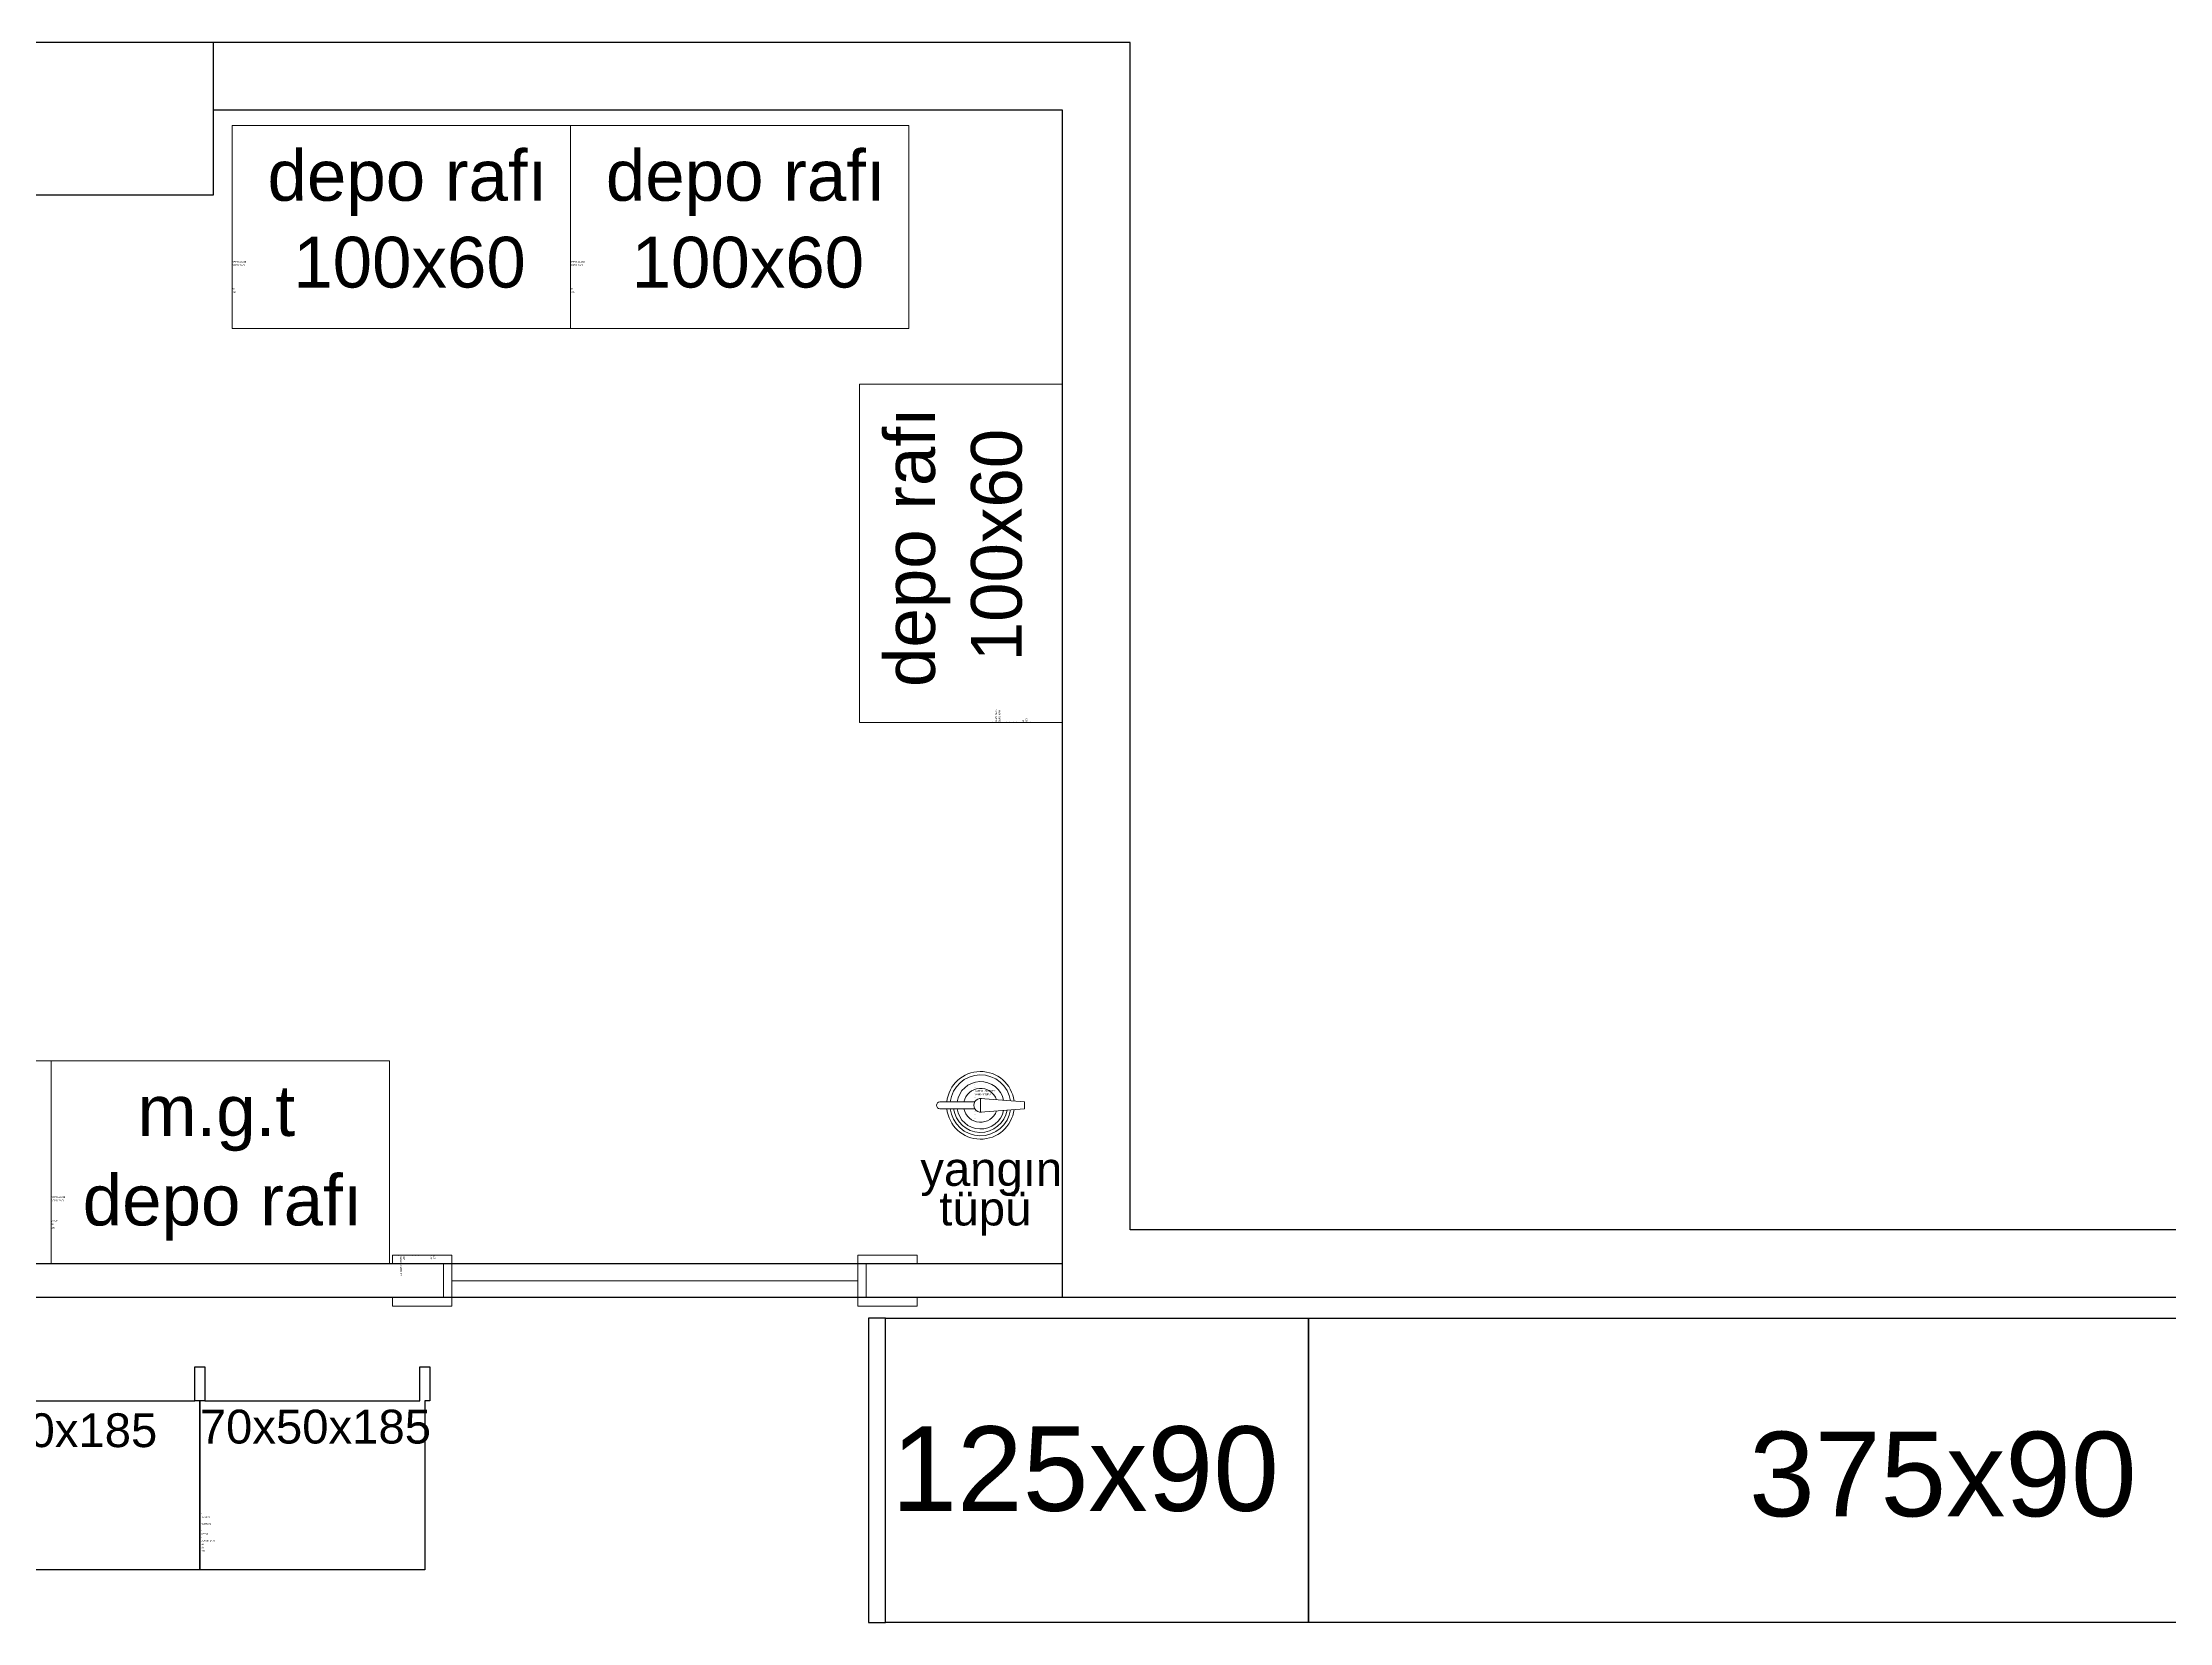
# Model space of a CAD drawing. Extents: x 2698 to 184165, y 3805 to 33846.
# Drawn here: x 165229 to 165858, y 31611 to 32078 of the extents above; entities that cross this region are included whole.
import ezdxf
from ezdxf.enums import TextEntityAlignment as Align

# ---------------------------------------------------------------- set-up
doc = ezdxf.new("R2010")
doc.units = 0
doc.header["$LTSCALE"] = 2
doc.layers.get('0').update_dxf_attribs({"color": 252, "linetype": 'CONTINUOUS'})
doc.layers.add('_MCA-0-MIM', color=252, linetype='CONTINUOUS', lineweight=18)
doc.layers.add('text', color=252, linetype='CONTINUOUS', lineweight=13)
for name, color, linetype in [('Alçıpan', 252, 'CONTINUOUS'), ('Duvar', 25, 'CONTINUOUS'), ('Kolon', 52, 'CONTINUOUS'), ('Planogram', 252, 'CONTINUOUS'), ('reyon100', 252, 'CONTINUOUS'), ('reyon70', 252, 'CONTINUOUS'), ('soğuk dolap', 252, 'CONTINUOUS')]:
    doc.layers.add(name, color=color, linetype=linetype)
doc.styles.get("Standard").update_dxf_attribs({"font": 'arial.ttf'})
doc.styles.add('Text Of Place', font='swissl.ttf', dxfattribs={"height": 50})

# ---------------------------------------------------------------- blocks, each defined once
blk = doc.blocks.new('*U137')
at = {"layer": 'reyon100'}
blk.add_lwpolyline([(1.5, 50), (98.5, 50), (98.5, 60), (101.5, 60), (101.5, 50), (100, 50), (100, 0), (0, 0), (0, 50), (-1.5, 50), (-1.5, 60), (1.5, 60)], close=True, dxfattribs=at)
at = {"layer": 'Planogram'}
for tag, p, height in [('ALAN', (0.44, 16.39), 0.5), ('ALT_TIP', (0.44, 14.39), 0.5), ('ALT_TANIM', (0.44, 12.39), 0.5), ('KILITLI', (0.44, 17.39), 0.1), ('TIP', (0.44, 15.39), 0.5), ('TANIM', (0.44, 13.39), 0.5), ('YAPI', (0.44, 10.39), 0.5), ('UZUNLUK', (0.44, 6.39), 0.5), ('KAPAK', (0.44, 11.39), 0.5), ('KULLANIM_SEKLI', (0.44, 9.39), 0.5), ('KULLANIM', (0.44, 8.39), 0.5), ('DERINLIK', (0.44, 7.39), 0.5), ('YUKSEKLIK', (0.44, 5.39), 0.5)]:
    blk.add_attdef(tag, p, '', height=height, dxfattribs=at)
at = {"layer": 'reyon100', "style": 'Text Of Place'}
blk.add_text('100x50x185', height=10, dxfattribs=at).set_placement((49.35, 36.3), align=Align.CENTER)
blk = doc.blocks.new('Pvc Sabit Perde')
at = {"elevation": 0}
for points in [[(20379.82, -1049.02), (20364.82, -1049.02), (20364.82, -1051.52), (20382.32, -1051.52), (20382.32, -1036.52), (20364.82, -1036.52), (20364.82, -1039.02), (20379.82, -1039.02)], [(20504.82, -1039.02), (20519.82, -1039.02), (20519.82, -1036.52), (20502.32, -1036.52), (20502.32, -1051.52), (20519.82, -1051.52), (20519.82, -1049.02), (20504.82, -1049.02)]]:
    blk.add_lwpolyline(points, close=True, dxfattribs=at)
blk.add_lwpolyline([(20382.32, -1044.02), (20502.32, -1044.02)], dxfattribs=at)
at = {"layer": 'Planogram'}
for tag, p, height in [('YUKSEKLIK', (20507.19, -1036.52, 0), 0.5), ('UZUNLUK', (20508.19, -1036.52, 0), 0.5), ('DERINLIK', (20509.19, -1036.52, 0), 0.5), ('KULLANIM', (20510.19, -1036.52, 0), 0.5), ('KULLANIM_SEKLI', (20511.19, -1036.52, 0), 0.5), ('YAPI', (20512.19, -1036.52, 0), 0.5), ('KAPAK', (20513.19, -1036.52, 0), 0.5), ('ALT_TANIM', (20514.19, -1036.52, 0), 0.5), ('TANIM', (20515.19, -1036.52, 0), 0.5), ('ALT_TIP', (20516.19, -1036.52, 0), 0.5), ('TIP', (20517.19, -1036.52, 0), 0.5), ('ALAN', (20518.19, -1036.52, 0), 0.5), ('KILITLI', (20519.19, -1036.52, 0), 0.1)]:
    blk.add_attdef(tag, p, '', height=height, rotation=270, dxfattribs=at)
blk = doc.blocks.new('*U126')
at = {"layer": 'reyon70'}
blk.add_lwpolyline([(1.5, 50), (65, 50), (65, 60), (68, 60), (68, 50), (66.5, 50), (66.5, 0), (0, 0), (0, 50), (-1.5, 50), (-1.5, 60), (1.5, 60)], close=True, dxfattribs=at)
at = {"layer": 'Planogram'}
for tag, p, height in [('ALAN', (0.34, 16.39), 0.5), ('ALT_TIP', (0.34, 14.39), 0.5), ('ALT_TANIM', (0.34, 12.39), 0.5), ('KILITLI', (0.34, 17.39), 0.1), ('TIP', (0.34, 15.39), 0.5), ('TANIM', (0.34, 13.39), 0.5), ('YAPI', (0.34, 10.39), 0.5), ('KAPAK', (0.34, 11.39), 0.5), ('KULLANIM_SEKLI', (0.34, 9.39), 0.5), ('KULLANIM', (0.34, 8.39), 0.5), ('DERINLIK', (0.34, 7.39), 0.5), ('UZUNLUK', (0.34, 6.39), 0.5), ('YUKSEKLIK', (0.34, 5.39), 0.5)]:
    blk.add_attdef(tag, p, '', height=height, dxfattribs=at)
at = {"layer": 'reyon70', "style": 'Text Of Place'}
blk.add_text('70x50x185', height=10, dxfattribs=at).set_placement((34.14, 37.36), align=Align.CENTER)
blk = doc.blocks.new('depo rafı 100x60')
blk.add_lwpolyline([(0, 60), (100, 60), (100, 0), (0, 0), (0, 60)])
at = {"layer": 'Planogram'}
for tag, p, height in [('ALAN', (0, 20.42), 0.5), ('ALT_TIP', (0, 18.42), 0.5), ('KILITLI', (0, 21.42), 0.1), ('TIP', (0, 19.42), 0.5), ('ALT_TANIM', (0, 16.42), 0.5), ('TANIM', (0, 17.42), 0.5), ('YAPI', (0, 14.42), 0.5), ('KAPAK', (0, 15.42), 0.5), ('KULLANIM_SEKLI', (0, 13.42), 0.5), ('KULLANIM', (0, 12.42), 0.5), ('YUKSEKLIK', (0, 9.42), 0.5), ('UZUNLUK', (0, 10.42), 0.5), ('DERINLIK', (0, 11.42), 0.5)]:
    blk.add_attdef(tag, p, '', height=height, dxfattribs=at)
at = {"layer": 'text', "style": 'Text Of Place'}
blk.add_text('depo rafı ', height=15, dxfattribs=at).set_placement((10.49, 37.73))
blk.add_text('100x60', height=15, dxfattribs=at).set_placement((52.46, 12.08), align=Align.CENTER)
blk = doc.blocks.new('yangın tüpü')
blk.add_lwpolyline([(-1.73, 11), (-12, 11, 0.414214), (-13, 10), (-13, 10, 0.414214), (-12, 9), (-1.73, 9)], format="xyb")
for points in [[(0, 12), (0, 8), (13, 9), (13, 11), (0, 12)], [(0, 9), (0, 11)]]:
    blk.add_lwpolyline(points)
for radius, start, end in [(10, 7.10381, 174.26083), (9, 8.40242, 173.62063), (7, 12.15253, 171.78679), (5, 19.10584, 168.46304), (10, 185.73917, 352.89619), (9, 186.37937, 351.59758), (8, 187.18076, 349.96476), (7, 188.21321, 347.84747), (5, 191.53696, 340.89416), (2, 81.20259, 278.79741)]:
    blk.add_arc((0, 10), radius, start, end)
at = {"layer": 'Planogram'}
for tag, p, height in [('ALAN', (-1.73, 15), 0.5), ('ALT_TIP', (-1.73, 13), 0.5), ('KILITLI', (-1.73, 16), 0.1), ('TIP', (-1.73, 14), 0.5), ('ALT_TANIM', (-1.73, 11), 0.5), ('TANIM', (-1.73, 12), 0.5), ('YAPI', (-1.73, 9), 0.5), ('KAPAK', (-1.73, 10), 0.5), ('KULLANIM_SEKLI', (-1.73, 8), 0.5), ('KULLANIM', (-1.73, 7), 0.5), ('DERINLIK', (-1.73, 6), 0.5), ('YUKSEKLIK', (-1.73, 4), 0.5), ('UZUNLUK', (-1.73, 5), 0.5)]:
    blk.add_attdef(tag, p, '', height=height, dxfattribs=at)
blk = doc.blocks.new('mgt depo rafı')
blk.add_lwpolyline([(0, 0), (100, 0), (100, 60), (0, 60)], close=True)
at = {"layer": 'Planogram'}
for tag, p, height in [('ALAN', (0, 20.42), 0.5), ('ALT_TIP', (0, 18.42), 0.5), ('KILITLI', (0, 21.42), 0.1), ('TIP', (0, 19.42), 0.5), ('ALT_TANIM', (0, 16.42), 0.5), ('TANIM', (0, 17.42), 0.5), ('YAPI', (0, 14.42), 0.5), ('KAPAK', (0, 15.42), 0.5), ('KULLANIM_SEKLI', (0, 13.42), 0.5), ('KULLANIM', (0, 12.42), 0.5), ('YUKSEKLIK', (0, 9.42), 0.5), ('UZUNLUK', (0, 10.42), 0.5), ('DERINLIK', (0, 11.42), 0.5)]:
    blk.add_attdef(tag, p, '', height=height, dxfattribs=at)
at = {"layer": 'text', "style": 'Text Of Place'}
for s, p in [('m.g.t', (25.56, 37.77)), ('depo rafı', (9.37, 11.33))]:
    blk.add_text(s, height=15, dxfattribs=at).set_placement(p)
blk = doc.blocks.new('ZEMİN KAT')
at = {"layer": 'Alçıpan'}
for points in [[(172957.38, 31717.03), (171698.38, 31717.03)], [(172957.38, 31707.03), (171698.38, 31707.03)]]:
    blk.add_lwpolyline(points, dxfattribs=at)
at = {"layer": 'Duvar'}
for p, q in [((172977.38, 32078.03), (172706.38, 32078.03)), ((172977.38, 31727.03), (172977.38, 32078.03)), ((172957.38, 32058.03), (172706.38, 32058.03)), ((172957.38, 31707.03), (172957.38, 32058.03)), ((173520.38, 31727.03), (172977.38, 31727.03)), ((173520.38, 31707.03), (172957.38, 31707.03))]:
    blk.add_line(p, q, dxfattribs=at)
at = {"layer": 'Kolon'}
blk.add_lwpolyline([(172653.38, 32033.03), (172706.38, 32033.03), (172706.38, 32078.03), (172653.38, 32078.03)], close=True, dxfattribs=at)
at = {"layer": 'soğuk dolap', "color": 7}
blk.add_lwpolyline([(172900.05, 31701), (172900.05, 31611), (172905.05, 31611), (172905.05, 31701)], close=True, dxfattribs=at)
at = {"layer": 'soğuk dolap'}
for points in [[(173030.05, 31701), (173030.05, 31611), (172905.05, 31611), (172905.05, 31701)], [(173405.05, 31701), (173405.05, 31611), (173030.05, 31611), (173030.05, 31701)]]:
    blk.add_lwpolyline(points, close=True, dxfattribs=at)
for name, p, values in [('depo rafı 100x60', (172711.88, 31993.53), {'ALAN': '-', 'KILITLI': 'H', 'YUKSEKLIK': '-', 'UZUNLUK': '100', 'DERINLIK': '60', 'KULLANIM': '-', 'KULLANIM_SEKLI': '-', 'YAPI': '-', 'KAPAK': '-', 'ALT_TANIM': '-', 'TANIM': '-', 'ALT_TIP': 'DEPO RAFI', 'TIP': 'DEPO ALANI'}), ('depo rafı 100x60', (172811.88, 31993.53), {'ALAN': '-', 'KILITLI': 'H', 'YUKSEKLIK': '-', 'UZUNLUK': '100', 'DERINLIK': '60', 'KULLANIM': '-', 'KULLANIM_SEKLI': '-', 'YAPI': '-', 'KAPAK': '-', 'ALT_TANIM': '-', 'TANIM': '-', 'ALT_TIP': 'DEPO RAFI', 'TIP': 'DEPO ALANI'}), ('depo rafı 100x60', (172558.38, 31717.03), {'ALAN': '-', 'KILITLI': 'H', 'YUKSEKLIK': '-', 'UZUNLUK': '100', 'DERINLIK': '60', 'KULLANIM': '-', 'KULLANIM_SEKLI': '-', 'YAPI': '-', 'KAPAK': '-', 'ALT_TANIM': '-', 'TANIM': '-', 'ALT_TIP': 'DEPO RAFI', 'TIP': 'DEPO ALANI'}), ('mgt depo rafı', (172658.38, 31717.03), {'ALAN': '-', 'KILITLI': 'H', 'YUKSEKLIK': '-', 'UZUNLUK': '100', 'DERINLIK': '60', 'KULLANIM': 'M.G.T', 'KULLANIM_SEKLI': '-', 'YAPI': '-', 'KAPAK': '-', 'ALT_TANIM': '-', 'TANIM': '-', 'ALT_TIP': 'DEPO RAFI', 'TIP': 'DEPO ALANI'}), ('yangın tüpü', (172933.11, 31753.87), {'ALAN': '-', 'KILITLI': 'H', 'YUKSEKLIK': '-', 'UZUNLUK': '-', 'DERINLIK': '-', 'KULLANIM': '-', 'KULLANIM_SEKLI': '-', 'YAPI': '-', 'KAPAK': '-', 'ALT_TANIM': '-', 'TANIM': '-', 'ALT_TIP': 'YANGIN TUPU', 'TIP': 'KARMA UNITELER'})]:
    blk.add_blockref(name, p).add_auto_attribs(values)
at = {"rotation": 90}
blk.add_blockref('depo rafı 100x60', (172957.38, 31877.03), dxfattribs=at).add_auto_attribs({'ALAN': '-', 'KILITLI': 'H', 'YUKSEKLIK': '-', 'UZUNLUK': '100', 'DERINLIK': '60', 'KULLANIM': '-', 'KULLANIM_SEKLI': '-', 'YAPI': '-', 'KAPAK': '-', 'ALT_TANIM': '-', 'TANIM': '-', 'ALT_TIP': 'DEPO RAFI', 'TIP': 'DEPO ALANI'})
ref = blk.add_blockref('Pvc Sabit Perde', (193279.18, 32756.05, 0), dxfattribs=dict(xscale=-1))
ref.add_attrib('ALAN', '-', (172760.92, 31719.53), dxfattribs={"layer": 'Planogram', "height": 0.5, "rotation": 270})
ref.add_attrib('KILITLI', 'H', (172759.88, 31719.53), dxfattribs={"layer": 'Planogram', "height": 0.1, "rotation": 270})
ref.add_attrib('YUKSEKLIK', '210', (172771.49, 31719.53), dxfattribs={"layer": 'Planogram', "height": 0.5, "rotation": 270})
ref.add_attrib('UZUNLUK', '120', (172770.49, 31719.53), dxfattribs={"layer": 'Planogram', "height": 0.5, "rotation": 270})
ref.add_attrib('DERINLIK', '-', (172769.92, 31719.53), dxfattribs={"layer": 'Planogram', "height": 0.5, "rotation": 270})
ref.add_attrib('KULLANIM', '-', (172768.92, 31719.53), dxfattribs={"layer": 'Planogram', "height": 0.5, "rotation": 270})
ref.add_attrib('KULLANIM_SEKLI', '-', (172767.92, 31719.53), dxfattribs={"layer": 'Planogram', "height": 0.5, "rotation": 270})
ref.add_attrib('YAPI', '-', (172766.92, 31719.53), dxfattribs={"layer": 'Planogram', "height": 0.5, "rotation": 270})
ref.add_attrib('KAPAK', '-', (172765.92, 31719.53), dxfattribs={"layer": 'Planogram', "height": 0.5, "rotation": 270})
ref.add_attrib('ALT_TANIM', '-', (172764.92, 31719.53), dxfattribs={"layer": 'Planogram', "height": 0.5, "rotation": 270})
ref.add_attrib('TANIM', '-', (172763.92, 31719.53), dxfattribs={"layer": 'Planogram', "height": 0.5, "rotation": 270})
ref.add_attrib('ALT_TIP', 'KAPI', (172762.48, 31719.53), dxfattribs={"layer": 'Planogram', "height": 0.5, "rotation": 270})
ref.add_attrib('TIP', 'KARMA UNITELER', (172761.49, 31719.53), dxfattribs={"layer": 'Planogram', "height": 0.5, "rotation": 270})
at = {"layer": 'reyon100'}
blk.add_blockref('*U137', (172602.38, 31626.53), dxfattribs=at).add_auto_attribs({'ALAN': '-', 'KILITLI': 'H', 'YUKSEKLIK': '185', 'UZUNLUK': '100', 'DERINLIK': '50', 'KULLANIM': 'DUVAR DIBI', 'KULLANIM_SEKLI': '-', 'YAPI': 'METAL', 'KAPAK': '-', 'ALT_TANIM': '-', 'TANIM': 'NORMAL', 'ALT_TIP': '-', 'TIP': 'REYON'})
at = {"layer": 'reyon70'}
blk.add_blockref('*U126', (172702.38, 31626.53), dxfattribs=at).add_auto_attribs({'ALAN': '-', 'KILITLI': 'H', 'YUKSEKLIK': '185', 'UZUNLUK': '70', 'DERINLIK': '50', 'KULLANIM': 'DUVAR DIBI', 'KULLANIM_SEKLI': '-', 'YAPI': 'METAL', 'KAPAK': '-', 'ALT_TANIM': '-', 'TANIM': 'NORMAL', 'ALT_TIP': '-', 'TIP': 'REYON'})
at = {"style": 'Text Of Place'}
for s, height, p in [('yangın', 10, (172915.32, 31740.06)), ('tüpü', 10, (172920.94, 31728.36)), ('125x90', 25, (172906.75, 31643.98))]:
    blk.add_text(s, height=height, dxfattribs=at).set_placement(p)
blk.add_text('375x90', height=25, dxfattribs=at).set_placement((173217.55, 31642.38), align=Align.CENTER)
for tag, p in [('PLN_ID', (172923.07, 31560.21)), ('FORMAT', (174194.75, 31176.9)), ('UNITE_SAYISI', (174194.95, 31176.65)), ('GRUP', (174195.11, 31176.44)), ('PLANOGRAM_ADI', (174195.28, 31176.24)), ('PLN_ID', (173932.96, 31088.8)), ('FORMAT', (173764.03, 30846.27)), ('UNITE_SAYISI', (173764.22, 30846.03)), ('GRUP', (173764.39, 30845.81)), ('PLANOGRAM_ADI', (173764.55, 30845.61)), ('PLN_ID', (173765.43, 30824.23)), ('PLN_ID', (173999.9, 30002.66)), ('FORMAT', (170580.58, 29917.48)), ('UNITE_SAYISI', (170580.78, 29917.24)), ('GRUP', (170580.94, 29917.03)), ('PLANOGRAM_ADI', (170581.11, 29916.83)), ('PLN_ID', (170581.99, 29895.45)), ('FORMAT', (169488.77, 29510.59)), ('UNITE_SAYISI', (169488.97, 29510.35)), ('GRUP', (169489.13, 29510.13)), ('PLANOGRAM_ADI', (169489.3, 29509.94)), ('PLN_ID', (169490.17, 29488.55)), ('FORMAT', (173143.41, 29324.4)), ('UNITE_SAYISI', (173143.61, 29324.16)), ('GRUP', (173143.77, 29323.95)), ('PLANOGRAM_ADI', (173143.94, 29323.75)), ('PLN_ID', (173144.81, 29302.36))]:
    blk.add_attdef(tag, p, '', height=0.162, rotation=35.41823)
at = {"color": 252}
for tag, p in [('FORMAT', (173517.63, 30361.88)), ('UNITE_SAYISI', (173517.82, 30361.64)), ('GRUP', (173517.99, 30361.43)), ('PLANOGRAM_ADI', (173518.15, 30361.23)), ('PLN_ID', (173519.03, 30339.85)), ('FORMAT', (174014.71, 29571.22)), ('UNITE_SAYISI', (174014.9, 29570.97)), ('PLANOGRAM_ADI', (174015.23, 29570.56)), ('GRUP', (174015.07, 29570.76)), ('PLN_ID', (174016.11, 29549.18))]:
    blk.add_attdef(tag, p, '', height=0.162, rotation=35.41823, dxfattribs=at)
at = {"layer": 'Planogram'}
for tag, p, height, rotation in [('YUKSEKLIK', (172905.05, 31699.57), 0.5, 180), ('KULLANIM', (172905.05, 31696.57), 0.5, 180), ('UZUNLUK', (172905.05, 31698.57), 0.5, 180), ('DERINLIK', (172905.05, 31697.57), 0.5, 180), ('YUKSEKLIK', (173410.05, 31699.57), 0.5, 180), ('KULLANIM', (173410.05, 31696.57), 0.5, 180), ('UZUNLUK', (173410.05, 31698.57), 0.5, 180), ('DERINLIK', (173410.05, 31697.57), 0.5, 180), ('KULLANIM_SEKLI', (172905.05, 31695.57), 0.5, 180), ('ALT_TANIM', (172905.05, 31692.57), 0.5, 180), ('ALT_TIP', (172905.05, 31690.57), 0.5, 180), ('KAPAK', (172905.05, 31693.57), 0.5, 180), ('TANIM', (172905.05, 31691.57), 0.5, 180), ('YAPI', (172905.05, 31694.57), 0.5, 180), ('KULLANIM_SEKLI', (173410.05, 31695.57), 0.5, 180), ('ALT_TANIM', (173410.05, 31692.57), 0.5, 180), ('ALT_TIP', (173410.05, 31690.57), 0.5, 180), ('KAPAK', (173410.05, 31693.57), 0.5, 180), ('TANIM', (173410.05, 31691.57), 0.5, 180), ('YAPI', (173410.05, 31694.57), 0.5, 180), ('ALAN', (172905.05, 31688.57), 0.5, 180), ('TIP', (172905.05, 31689.57), 0.5, 180), ('KILITLI', (172905.05, 31687.57), 0.1, 180), ('ALAN', (173410.05, 31688.57), 0.5, 180), ('TIP', (173410.05, 31689.57), 0.5, 180), ('KILITLI', (173410.05, 31687.57), 0.1, 180), ('YUKSEKLIK', (173413.39, 31616), 0.5, 270), ('UZUNLUK', (173414.39, 31616), 0.5, 270), ('DERINLIK', (173415.39, 31616), 0.5, 270), ('KULLANIM', (173416.39, 31616), 0.5, 270), ('KULLANIM_SEKLI', (173417.39, 31616), 0.5, 270), ('YAPI', (173418.39, 31616), 0.5, 270), ('KAPAK', (173419.39, 31616), 0.5, 270), ('ALT_TANIM', (173420.39, 31616), 0.5, 270), ('TANIM', (173421.39, 31616), 0.5, 270), ('ALT_TIP', (173422.39, 31616), 0.5, 270), ('TIP', (173423.39, 31616), 0.5, 270), ('ALAN', (173424.39, 31616), 0.5, 270), ('KILITLI', (173425.39, 31616), 0.1, 270), ('YUKSEKLIK', (173511.98, 31599.42), 0.5, 180), ('KULLANIM', (173511.98, 31596.42), 0.5, 180), ('UZUNLUK', (173511.98, 31598.42), 0.5, 180), ('DERINLIK', (173511.98, 31597.42), 0.5, 180), ('YUKSEKLIK', (174141.98, 31599.42), 0.5, 180), ('KULLANIM', (174141.98, 31596.42), 0.5, 180), ('UZUNLUK', (174141.98, 31598.42), 0.5, 180), ('DERINLIK', (174141.98, 31597.42), 0.5, 180), ('KULLANIM_SEKLI', (173511.98, 31595.42), 0.5, 180), ('ALT_TANIM', (173511.98, 31592.42), 0.5, 180), ('ALT_TIP', (173511.98, 31590.42), 0.5, 180), ('KAPAK', (173511.98, 31593.42), 0.5, 180), ('TANIM', (173511.98, 31591.42), 0.5, 180), ('YAPI', (173511.98, 31594.42), 0.5, 180), ('KULLANIM_SEKLI', (174141.98, 31595.42), 0.5, 180), ('ALT_TANIM', (174141.98, 31592.42), 0.5, 180), ('ALT_TIP', (174141.98, 31590.42), 0.5, 180), ('KAPAK', (174141.98, 31593.42), 0.5, 180), ('TANIM', (174141.98, 31591.42), 0.5, 180), ('YAPI', (174141.98, 31594.42), 0.5, 180), ('ALAN', (173511.98, 31588.42), 0.5, 180), ('TIP', (173511.98, 31589.42), 0.5, 180), ('KILITLI', (173511.98, 31587.42), 0.1, 180), ('ALAN', (174141.98, 31588.42), 0.5, 180), ('TIP', (174141.98, 31589.42), 0.5, 180), ('KILITLI', (174141.98, 31587.42), 0.1, 180), ('YUKSEKLIK', (173413.39, 31517), 0.5, 270), ('UZUNLUK', (173414.39, 31517), 0.5, 270), ('DERINLIK', (173415.39, 31517), 0.5, 270), ('KULLANIM', (173416.39, 31517), 0.5, 270), ('KULLANIM_SEKLI', (173417.39, 31517), 0.5, 270), ('YAPI', (173418.39, 31517), 0.5, 270), ('KAPAK', (173419.39, 31517), 0.5, 270), ('ALT_TANIM', (173420.39, 31517), 0.5, 270), ('TANIM', (173421.39, 31517), 0.5, 270), ('ALT_TIP', (173422.39, 31517), 0.5, 270), ('TIP', (173423.39, 31517), 0.5, 270), ('ALAN', (173424.39, 31517), 0.5, 270), ('KILITLI', (173425.39, 31517), 0.1, 270), ('YUKSEKLIK', (174167.32, 31514.11), 0.5, 270), ('UZUNLUK', (174168.32, 31514.11), 0.5, 270), ('DERINLIK', (174169.32, 31514.11), 0.5, 270), ('KULLANIM', (174170.32, 31514.11), 0.5, 270), ('KULLANIM_SEKLI', (174171.32, 31514.11), 0.5, 270), ('YAPI', (174172.32, 31514.11), 0.5, 270), ('KAPAK', (174173.32, 31514.11), 0.5, 270), ('ALT_TANIM', (174174.32, 31514.11), 0.5, 270), ('TANIM', (174175.32, 31514.11), 0.5, 270), ('ALT_TIP', (174176.32, 31514.11), 0.5, 270), ('TIP', (174177.32, 31514.11), 0.5, 270), ('ALAN', (174178.32, 31514.11), 0.5, 270), ('KILITLI', (174179.32, 31514.11), 0.1, 270), ('ALT_TANIM', (174248.9, 31259.11), 0.5, 90), ('KULLANIM_SEKLI', (174251.9, 31259.11), 0.5, 90), ('YUKSEKLIK', (174255.9, 31259.11), 0.5, 90), ('KILITLI', (174243.9, 31259.11), 0.1, 90), ('ALAN', (174244.9, 31259.11), 0.5, 90), ('TIP', (174245.9, 31259.11), 0.5, 90), ('ALT_TIP', (174246.9, 31259.11), 0.5, 90), ('TANIM', (174247.9, 31259.11), 0.5, 90), ('KAPAK', (174249.9, 31259.11), 0.5, 90), ('YAPI', (174250.9, 31259.11), 0.5, 90), ('KULLANIM', (174252.9, 31259.11), 0.5, 90), ('DERINLIK', (174253.9, 31259.11), 0.5, 90), ('UZUNLUK', (174254.9, 31259.11), 0.5, 90), ('ALAN', (173985.31, 30934.24), 0.5, 90), ('ALT_TIP', (173987.31, 30934.24), 0.5, 90), ('TANIM', (173988.31, 30934.24), 0.5, 90), ('ALT_TANIM', (173989.31, 30934.24), 0.5, 90), ('KAPAK', (173990.31, 30934.24), 0.5, 90), ('KULLANIM_SEKLI', (173992.31, 30934.24), 0.5, 90), ('KULLANIM', (173993.31, 30934.24), 0.5, 90), ('DERINLIK', (173994.31, 30934.24), 0.5, 90), ('UZUNLUK', (173995.31, 30934.24), 0.5, 90), ('YUKSEKLIK', (173996.31, 30934.24), 0.5, 90), ('YUKSEKLIK', (173907.74, 30934.24), 0.5, 270), ('UZUNLUK', (173908.74, 30934.24), 0.5, 270), ('DERINLIK', (173909.74, 30934.24), 0.5, 270), ('KULLANIM', (173910.74, 30934.24), 0.5, 270), ('KULLANIM_SEKLI', (173911.74, 30934.24), 0.5, 270), ('YAPI', (173912.74, 30934.24), 0.5, 270), ('KAPAK', (173913.74, 30934.24), 0.5, 270), ('ALT_TANIM', (173914.74, 30934.24), 0.5, 270), ('TANIM', (173915.74, 30934.24), 0.5, 270), ('ALT_TIP', (173916.74, 30934.24), 0.5, 270), ('TIP', (173917.74, 30934.24), 0.5, 270), ('ALAN', (173918.74, 30934.24), 0.5, 270), ('KILITLI', (173919.74, 30934.24), 0.1, 270), ('KILITLI', (173984.31, 30934.24), 0.1, 90), ('TIP', (173986.31, 30934.24), 0.5, 90), ('YAPI', (173991.31, 30934.24), 0.5, 90), ('YUKSEKLIK', (169421.81, 30001.88), 0.5, 270), ('UZUNLUK', (169422.81, 30001.88), 0.5, 270), ('DERINLIK', (169423.81, 30001.88), 0.5, 270), ('KULLANIM', (169424.81, 30001.88), 0.5, 270), ('KULLANIM_SEKLI', (169425.81, 30001.88), 0.5, 270), ('YAPI', (169426.81, 30001.88), 0.5, 270), ('KAPAK', (169427.81, 30001.88), 0.5, 270), ('ALT_TANIM', (169428.81, 30001.88), 0.5, 270), ('TANIM', (169429.81, 30001.88), 0.5, 270), ('ALT_TIP', (169430.81, 30001.88), 0.5, 270), ('TIP', (169431.81, 30001.88), 0.5, 270), ('ALAN', (169432.81, 30001.88), 0.5, 270), ('KILITLI', (169433.81, 30001.88), 0.1, 270), ('YUKSEKLIK', (169420.38, 29996.88), 0.5, 270), ('UZUNLUK', (169421.38, 29996.88), 0.5, 270), ('DERINLIK', (169422.38, 29996.88), 0.5, 270), ('KULLANIM', (169423.38, 29996.88), 0.5, 270), ('KULLANIM_SEKLI', (169424.38, 29996.88), 0.5, 270), ('YAPI', (169425.38, 29996.88), 0.5, 270), ('KAPAK', (169426.38, 29996.88), 0.5, 270), ('ALT_TANIM', (169427.38, 29996.88), 0.5, 270), ('TANIM', (169428.38, 29996.88), 0.5, 270), ('ALT_TIP', (169429.38, 29996.88), 0.5, 270), ('TIP', (169430.38, 29996.88), 0.5, 270), ('ALAN', (169431.38, 29996.88), 0.5, 270), ('KILITLI', (169432.38, 29996.88), 0.1, 270), ('YUKSEKLIK', (169420.38, 29746.88), 0.5, 270), ('UZUNLUK', (169421.38, 29746.88), 0.5, 270), ('DERINLIK', (169422.38, 29746.88), 0.5, 270), ('KULLANIM', (169423.38, 29746.88), 0.5, 270), ('KULLANIM_SEKLI', (169424.38, 29746.88), 0.5, 270), ('YAPI', (169425.38, 29746.88), 0.5, 270), ('KAPAK', (169426.38, 29746.88), 0.5, 270), ('ALT_TANIM', (169427.38, 29746.88), 0.5, 270), ('TANIM', (169428.38, 29746.88), 0.5, 270), ('ALT_TIP', (169429.38, 29746.88), 0.5, 270), ('TIP', (169430.38, 29746.88), 0.5, 270), ('ALAN', (169431.38, 29746.88), 0.5, 270), ('KILITLI', (169432.38, 29746.88), 0.1, 270), ('YUKSEKLIK', (169421.81, 29496.88), 0.5, 270), ('UZUNLUK', (169422.81, 29496.88), 0.5, 270), ('DERINLIK', (169423.81, 29496.88), 0.5, 270), ('KULLANIM', (169424.81, 29496.88), 0.5, 270), ('KULLANIM_SEKLI', (169425.81, 29496.88), 0.5, 270), ('YAPI', (169426.81, 29496.88), 0.5, 270), ('KAPAK', (169427.81, 29496.88), 0.5, 270), ('ALT_TANIM', (169428.81, 29496.88), 0.5, 270), ('TANIM', (169429.81, 29496.88), 0.5, 270), ('ALT_TIP', (169430.81, 29496.88), 0.5, 270), ('TIP', (169431.81, 29496.88), 0.5, 270), ('ALAN', (169432.81, 29496.88), 0.5, 270), ('KILITLI', (169433.81, 29496.88), 0.1, 270)]:
    blk.add_attdef(tag, p, '', height=height, rotation=rotation, dxfattribs=at)
for tag, p, height in [('ALAN', (173761.98, 31526.63), 0.5), ('KILITLI', (173761.98, 31527.63), 0.1), ('ALAN', (173511.98, 31521.85), 0.5), ('KILITLI', (173511.98, 31522.85), 0.1), ('TIP', (173511.98, 31520.85), 0.5), ('ALT_TIP', (173761.98, 31524.63), 0.5), ('ALT_TANIM', (173761.98, 31522.63), 0.5), ('TIP', (173761.98, 31525.63), 0.5), ('TANIM', (173761.98, 31523.63), 0.5), ('YAPI', (173761.98, 31520.63), 0.5), ('KAPAK', (173761.98, 31521.63), 0.5), ('ALT_TIP', (173511.98, 31519.85), 0.5), ('ALT_TANIM', (173511.98, 31517.85), 0.5), ('TANIM', (173511.98, 31518.85), 0.5), ('YAPI', (173511.98, 31515.85), 0.5), ('KAPAK', (173511.98, 31516.85), 0.5), ('KULLANIM_SEKLI', (173511.98, 31514.85), 0.5), ('KULLANIM', (173511.98, 31513.85), 0.5), ('YUKSEKLIK', (173761.98, 31515.63), 0.5), ('UZUNLUK', (173761.98, 31516.63), 0.5), ('KULLANIM_SEKLI', (173761.98, 31519.63), 0.5), ('KULLANIM', (173761.98, 31518.63), 0.5), ('DERINLIK', (173761.98, 31517.63), 0.5), ('YUKSEKLIK', (173511.98, 31510.85), 0.5), ('UZUNLUK', (173511.98, 31511.85), 0.5), ('DERINLIK', (173511.98, 31512.85), 0.5), ('ALAN', (173279.27, 29266.91), 0.5), ('ALT_TIP', (173279.27, 29264.91), 0.5), ('KILITLI', (173279.27, 29267.91), 0.1), ('TIP', (173279.27, 29265.91), 0.5), ('TANIM', (173279.27, 29263.91), 0.5), ('ALT_TANIM', (173279.27, 29262.91), 0.5), ('YAPI', (173279.27, 29260.91), 0.5), ('KAPAK', (173279.27, 29261.91), 0.5), ('KULLANIM_SEKLI', (173279.27, 29259.91), 0.5), ('KULLANIM', (173279.27, 29258.91), 0.5), ('DERINLIK', (173279.27, 29257.91), 0.5), ('UZUNLUK', (173279.27, 29256.91), 0.5), ('YUKSEKLIK', (173279.27, 29255.91), 0.5)]:
    blk.add_attdef(tag, p, '', height=height, dxfattribs=at)
at = {"layer": 'Planogram', "color": 252}
for tag, p, height in [('ALAN', (173023.25, 31229.96), 0.5), ('ALT_TIP', (173023.25, 31227.96), 0.5), ('ALT_TANIM', (173023.25, 31225.96), 0.5), ('KILITLI', (173023.25, 31230.96), 0.1), ('TIP', (173023.25, 31228.96), 0.5), ('TANIM', (173023.25, 31226.96), 0.5), ('KAPAK', (173023.25, 31224.96), 0.5), ('ALAN', (173383.38, 31229.96), 0.5), ('ALT_TIP', (173383.38, 31227.96), 0.5), ('ALT_TANIM', (173383.38, 31225.96), 0.5), ('KILITLI', (173383.38, 31230.96), 0.1), ('TIP', (173383.38, 31228.96), 0.5), ('TANIM', (173383.38, 31226.96), 0.5), ('KAPAK', (173383.38, 31224.96), 0.5), ('YAPI', (173023.25, 31223.96), 0.5), ('YUKSEKLIK', (173023.25, 31218.96), 0.5), ('KULLANIM_SEKLI', (173023.25, 31222.96), 0.5), ('KULLANIM', (173023.25, 31221.96), 0.5), ('DERINLIK', (173023.25, 31220.96), 0.5), ('UZUNLUK', (173023.25, 31219.96), 0.5), ('YAPI', (173383.38, 31223.96), 0.5), ('YUKSEKLIK', (173383.38, 31218.96), 0.5), ('UZUNLUK', (173383.38, 31219.96), 0.5), ('KULLANIM_SEKLI', (173383.38, 31222.96), 0.5), ('KULLANIM', (173383.38, 31221.96), 0.5), ('DERINLIK', (173383.38, 31220.96), 0.5), ('ALAN', (173023.25, 30403.96), 0.5), ('ALT_TIP', (173023.25, 30401.96), 0.5), ('KILITLI', (173023.25, 30404.96), 0.1), ('TIP', (173023.25, 30402.96), 0.5), ('TANIM', (173023.25, 30400.96), 0.5), ('ALT_TANIM', (173023.25, 30399.96), 0.5), ('YAPI', (173023.25, 30397.96), 0.5), ('KAPAK', (173023.25, 30398.96), 0.5), ('KULLANIM_SEKLI', (173023.25, 30396.96), 0.5), ('KULLANIM', (173023.25, 30395.96), 0.5), ('DERINLIK', (173023.25, 30394.96), 0.5), ('YUKSEKLIK', (173023.25, 30392.96), 0.5), ('UZUNLUK', (173023.25, 30393.96), 0.5), ('ALAN', (173385.25, 30353.96), 0.5), ('ALT_TIP', (173385.25, 30351.96), 0.5), ('KILITLI', (173385.25, 30354.96), 0.1), ('TIP', (173385.25, 30352.96), 0.5), ('TANIM', (173385.25, 30350.96), 0.5), ('ALT_TANIM', (173385.25, 30349.96), 0.5), ('YAPI', (173385.25, 30347.96), 0.5), ('KAPAK', (173385.25, 30348.96), 0.5), ('KULLANIM_SEKLI', (173385.25, 30346.96), 0.5), ('KULLANIM', (173385.25, 30345.96), 0.5), ('DERINLIK', (173385.25, 30344.96), 0.5), ('YUKSEKLIK', (173385.25, 30342.96), 0.5), ('UZUNLUK', (173385.25, 30343.96), 0.5)]:
    blk.add_attdef(tag, p, '', height=height, dxfattribs=at)
for tag, p, height, rotation in [('YUKSEKLIK', (173386.68, 31217.53), 0.5, 270), ('UZUNLUK', (173387.68, 31217.53), 0.5, 270), ('DERINLIK', (173388.68, 31217.53), 0.5, 270), ('KULLANIM', (173389.68, 31217.53), 0.5, 270), ('KULLANIM_SEKLI', (173390.68, 31217.53), 0.5, 270), ('YAPI', (173391.68, 31217.53), 0.5, 270), ('KAPAK', (173392.68, 31217.53), 0.5, 270), ('ALT_TANIM', (173393.68, 31217.53), 0.5, 270), ('TANIM', (173394.68, 31217.53), 0.5, 270), ('ALT_TIP', (173395.68, 31217.53), 0.5, 270), ('TIP', (173396.68, 31217.53), 0.5, 270), ('ALAN', (173397.68, 31217.53), 0.5, 270), ('KILITLI', (173398.68, 31217.53), 0.1, 270), ('KULLANIM_SEKLI', (173103.83, 31032.53), 0.5, 90), ('YUKSEKLIK', (173107.83, 31032.53), 0.5, 90), ('KULLANIM_SEKLI', (173202.83, 31032.53), 0.5, 90), ('YUKSEKLIK', (173206.83, 31032.53), 0.5, 90), ('KILITLI', (173095.83, 31032.53), 0.1, 90), ('ALAN', (173096.83, 31032.53), 0.5, 90), ('TIP', (173097.83, 31032.53), 0.5, 90), ('ALT_TIP', (173098.83, 31032.53), 0.5, 90), ('TANIM', (173099.83, 31032.53), 0.5, 90), ('ALT_TANIM', (173100.83, 31032.53), 0.5, 90), ('KAPAK', (173101.83, 31032.53), 0.5, 90), ('YAPI', (173102.83, 31032.53), 0.5, 90), ('KULLANIM', (173104.83, 31032.53), 0.5, 90), ('DERINLIK', (173105.83, 31032.53), 0.5, 90), ('UZUNLUK', (173106.83, 31032.53), 0.5, 90), ('KILITLI', (173194.83, 31032.53), 0.1, 90), ('ALAN', (173195.83, 31032.53), 0.5, 90), ('TIP', (173196.83, 31032.53), 0.5, 90), ('ALT_TIP', (173197.83, 31032.53), 0.5, 90), ('TANIM', (173198.83, 31032.53), 0.5, 90), ('ALT_TANIM', (173199.83, 31032.53), 0.5, 90), ('KAPAK', (173200.83, 31032.53), 0.5, 90), ('YAPI', (173201.83, 31032.53), 0.5, 90), ('KULLANIM', (173203.83, 31032.53), 0.5, 90), ('DERINLIK', (173204.83, 31032.53), 0.5, 90), ('UZUNLUK', (173205.83, 31032.53), 0.5, 90), ('YUKSEKLIK', (173386.68, 31007.53), 0.5, 270), ('UZUNLUK', (173387.68, 31007.53), 0.5, 270), ('DERINLIK', (173388.68, 31007.53), 0.5, 270), ('KULLANIM', (173389.68, 31007.53), 0.5, 270), ('KULLANIM_SEKLI', (173390.68, 31007.53), 0.5, 270), ('YAPI', (173391.68, 31007.53), 0.5, 270), ('KAPAK', (173392.68, 31007.53), 0.5, 270), ('ALT_TANIM', (173393.68, 31007.53), 0.5, 270), ('TANIM', (173394.68, 31007.53), 0.5, 270), ('ALT_TIP', (173395.68, 31007.53), 0.5, 270), ('TIP', (173396.68, 31007.53), 0.5, 270), ('ALAN', (173397.68, 31007.53), 0.5, 270), ('KILITLI', (173398.68, 31007.53), 0.1, 270), ('KULLANIM_SEKLI', (173564.83, 30868.53), 0.5, 90), ('YUKSEKLIK', (173485.68, 30868.53), 0.5, 270), ('UZUNLUK', (173486.68, 30868.53), 0.5, 270), ('DERINLIK', (173487.68, 30868.53), 0.5, 270), ('KULLANIM', (173488.68, 30868.53), 0.5, 270), ('KULLANIM_SEKLI', (173489.68, 30868.53), 0.5, 270), ('YAPI', (173490.68, 30868.53), 0.5, 270), ('KAPAK', (173491.68, 30868.53), 0.5, 270), ('ALT_TANIM', (173492.68, 30868.53), 0.5, 270), ('TANIM', (173493.68, 30868.53), 0.5, 270), ('ALT_TIP', (173494.68, 30868.53), 0.5, 270), ('TIP', (173495.68, 30868.53), 0.5, 270), ('ALAN', (173496.68, 30868.53), 0.5, 270), ('KILITLI', (173497.68, 30868.53), 0.1, 270), ('KILITLI', (173556.83, 30868.53), 0.1, 90), ('ALAN', (173557.83, 30868.53), 0.5, 90), ('TIP', (173558.83, 30868.53), 0.5, 90), ('ALT_TIP', (173559.83, 30868.53), 0.5, 90), ('TANIM', (173560.83, 30868.53), 0.5, 90), ('ALT_TANIM', (173561.83, 30868.53), 0.5, 90), ('KAPAK', (173562.83, 30868.53), 0.5, 90), ('YAPI', (173563.83, 30868.53), 0.5, 90), ('KULLANIM', (173565.83, 30868.53), 0.5, 90), ('DERINLIK', (173566.83, 30868.53), 0.5, 90), ('UZUNLUK', (173567.83, 30868.53), 0.5, 90), ('YUKSEKLIK', (173568.83, 30868.53), 0.5, 90), ('KILITLI', (173095.83, 30847.53), 0.1, 90), ('ALAN', (173096.83, 30847.53), 0.5, 90), ('TIP', (173097.83, 30847.53), 0.5, 90), ('ALT_TIP', (173098.83, 30847.53), 0.5, 90), ('TANIM', (173099.83, 30847.53), 0.5, 90), ('ALT_TANIM', (173100.83, 30847.53), 0.5, 90), ('KAPAK', (173101.83, 30847.53), 0.5, 90), ('YAPI', (173102.83, 30847.53), 0.5, 90), ('KULLANIM_SEKLI', (173103.83, 30847.53), 0.5, 90), ('KULLANIM', (173104.83, 30847.53), 0.5, 90), ('DERINLIK', (173105.83, 30847.53), 0.5, 90), ('UZUNLUK', (173106.83, 30847.53), 0.5, 90), ('YUKSEKLIK', (173107.83, 30847.53), 0.5, 90), ('KILITLI', (173194.83, 30847.53), 0.1, 90), ('ALAN', (173195.83, 30847.53), 0.5, 90), ('TIP', (173196.83, 30847.53), 0.5, 90), ('ALT_TIP', (173197.83, 30847.53), 0.5, 90), ('TANIM', (173198.83, 30847.53), 0.5, 90), ('ALT_TANIM', (173199.83, 30847.53), 0.5, 90), ('KAPAK', (173200.83, 30847.53), 0.5, 90), ('YAPI', (173201.83, 30847.53), 0.5, 90), ('KULLANIM_SEKLI', (173202.83, 30847.53), 0.5, 90), ('KULLANIM', (173203.83, 30847.53), 0.5, 90), ('DERINLIK', (173204.83, 30847.53), 0.5, 90), ('UZUNLUK', (173205.83, 30847.53), 0.5, 90), ('YUKSEKLIK', (173206.83, 30847.53), 0.5, 90), ('ALT_TANIM', (173100.83, 30662.53), 0.5, 90), ('KULLANIM_SEKLI', (173103.83, 30662.53), 0.5, 90), ('KULLANIM', (173104.83, 30662.53), 0.5, 90), ('DERINLIK', (173105.83, 30662.53), 0.5, 90), ('UZUNLUK', (173106.83, 30662.53), 0.5, 90), ('YUKSEKLIK', (173107.83, 30662.53), 0.5, 90), ('ALT_TANIM', (173199.83, 30662.53), 0.5, 90), ('KULLANIM_SEKLI', (173202.83, 30662.53), 0.5, 90), ('KULLANIM', (173203.83, 30662.53), 0.5, 90), ('DERINLIK', (173204.83, 30662.53), 0.5, 90), ('UZUNLUK', (173205.83, 30662.53), 0.5, 90), ('YUKSEKLIK', (173206.83, 30662.53), 0.5, 90), ('KILITLI', (173095.83, 30662.53), 0.1, 90), ('ALAN', (173096.83, 30662.53), 0.5, 90), ('TIP', (173097.83, 30662.53), 0.5, 90), ('ALT_TIP', (173098.83, 30662.53), 0.5, 90), ('TANIM', (173099.83, 30662.53), 0.5, 90), ('KAPAK', (173101.83, 30662.53), 0.5, 90), ('YAPI', (173102.83, 30662.53), 0.5, 90), ('KILITLI', (173194.83, 30662.53), 0.1, 90), ('ALAN', (173195.83, 30662.53), 0.5, 90), ('TIP', (173196.83, 30662.53), 0.5, 90), ('ALT_TIP', (173197.83, 30662.53), 0.5, 90), ('TANIM', (173198.83, 30662.53), 0.5, 90), ('KAPAK', (173200.83, 30662.53), 0.5, 90), ('YAPI', (173201.83, 30662.53), 0.5, 90), ('YUKSEKLIK', (173485.68, 30658.53), 0.5, 270), ('UZUNLUK', (173486.68, 30658.53), 0.5, 270), ('DERINLIK', (173487.68, 30658.53), 0.5, 270), ('KULLANIM', (173488.68, 30658.53), 0.5, 270), ('KULLANIM_SEKLI', (173489.68, 30658.53), 0.5, 270), ('YAPI', (173490.68, 30658.53), 0.5, 270), ('KAPAK', (173491.68, 30658.53), 0.5, 270), ('ALT_TANIM', (173492.68, 30658.53), 0.5, 270), ('TANIM', (173493.68, 30658.53), 0.5, 270), ('ALT_TIP', (173494.68, 30658.53), 0.5, 270), ('TIP', (173495.68, 30658.53), 0.5, 270), ('ALAN', (173496.68, 30658.53), 0.5, 270), ('KILITLI', (173497.68, 30658.53), 0.1, 270), ('ALT_TIP', (173460.83, 30612.53), 0.5, 90), ('ALT_TANIM', (173462.83, 30612.53), 0.5, 90), ('KULLANIM_SEKLI', (173465.83, 30612.53), 0.5, 90), ('KULLANIM', (173466.83, 30612.53), 0.5, 90), ('DERINLIK', (173467.83, 30612.53), 0.5, 90), ('UZUNLUK', (173468.83, 30612.53), 0.5, 90), ('YUKSEKLIK', (173469.83, 30612.53), 0.5, 90), ('KILITLI', (173457.83, 30612.53), 0.1, 90), ('ALAN', (173458.83, 30612.53), 0.5, 90), ('TIP', (173459.83, 30612.53), 0.5, 90), ('TANIM', (173461.83, 30612.53), 0.5, 90), ('KAPAK', (173463.83, 30612.53), 0.5, 90), ('YAPI', (173464.83, 30612.53), 0.5, 90), ('KULLANIM_SEKLI', (173103.83, 30477.53), 0.5, 90), ('KULLANIM_SEKLI', (173202.83, 30477.53), 0.5, 90), ('KILITLI', (173095.83, 30477.53), 0.1, 90), ('ALAN', (173096.83, 30477.53), 0.5, 90), ('TIP', (173097.83, 30477.53), 0.5, 90), ('ALT_TIP', (173098.83, 30477.53), 0.5, 90), ('TANIM', (173099.83, 30477.53), 0.5, 90), ('ALT_TANIM', (173100.83, 30477.53), 0.5, 90), ('KAPAK', (173101.83, 30477.53), 0.5, 90), ('YAPI', (173102.83, 30477.53), 0.5, 90), ('KULLANIM', (173104.83, 30477.53), 0.5, 90), ('DERINLIK', (173105.83, 30477.53), 0.5, 90), ('UZUNLUK', (173106.83, 30477.53), 0.5, 90), ('YUKSEKLIK', (173107.83, 30477.53), 0.5, 90), ('KILITLI', (173194.83, 30477.53), 0.1, 90), ('ALAN', (173195.83, 30477.53), 0.5, 90), ('TIP', (173196.83, 30477.53), 0.5, 90), ('ALT_TIP', (173197.83, 30477.53), 0.5, 90), ('TANIM', (173198.83, 30477.53), 0.5, 90), ('ALT_TANIM', (173199.83, 30477.53), 0.5, 90), ('KAPAK', (173200.83, 30477.53), 0.5, 90), ('YAPI', (173201.83, 30477.53), 0.5, 90), ('KULLANIM', (173203.83, 30477.53), 0.5, 90), ('DERINLIK', (173204.83, 30477.53), 0.5, 90), ('UZUNLUK', (173205.83, 30477.53), 0.5, 90), ('YUKSEKLIK', (173206.83, 30477.53), 0.5, 90), ('KULLANIM_SEKLI', (173465.83, 30427.53), 0.5, 90), ('KILITLI', (173457.83, 30427.53), 0.1, 90), ('ALAN', (173458.83, 30427.53), 0.5, 90), ('TIP', (173459.83, 30427.53), 0.5, 90), ('ALT_TIP', (173460.83, 30427.53), 0.5, 90), ('TANIM', (173461.83, 30427.53), 0.5, 90), ('ALT_TANIM', (173462.83, 30427.53), 0.5, 90), ('KAPAK', (173463.83, 30427.53), 0.5, 90), ('YAPI', (173464.83, 30427.53), 0.5, 90), ('KULLANIM', (173466.83, 30427.53), 0.5, 90), ('DERINLIK', (173467.83, 30427.53), 0.5, 90), ('UZUNLUK', (173468.83, 30427.53), 0.5, 90), ('YUKSEKLIK', (173469.83, 30427.53), 0.5, 90), ('YUKSEKLIK', (173408.09, 29970.54), 0.5, 270), ('UZUNLUK', (173409.09, 29970.54), 0.5, 270), ('DERINLIK', (173410.09, 29970.54), 0.5, 270), ('KULLANIM', (173411.09, 29970.54), 0.5, 270), ('KULLANIM_SEKLI', (173412.09, 29970.54), 0.5, 270), ('YAPI', (173413.09, 29970.54), 0.5, 270), ('KAPAK', (173414.09, 29970.54), 0.5, 270), ('ALT_TANIM', (173415.09, 29970.54), 0.5, 270), ('TANIM', (173416.09, 29970.54), 0.5, 270), ('ALT_TIP', (173417.09, 29970.54), 0.5, 270), ('TIP', (173418.09, 29970.54), 0.5, 270), ('ALAN', (173419.09, 29970.54), 0.5, 270), ('KILITLI', (173420.09, 29970.54), 0.1, 270), ('YUKSEKLIK', (173494.09, 29970.54), 0.5, 270), ('UZUNLUK', (173495.09, 29970.54), 0.5, 270), ('DERINLIK', (173496.09, 29970.54), 0.5, 270), ('KULLANIM', (173497.09, 29970.54), 0.5, 270), ('KULLANIM_SEKLI', (173498.09, 29970.54), 0.5, 270), ('YAPI', (173499.09, 29970.54), 0.5, 270), ('KAPAK', (173500.09, 29970.54), 0.5, 270), ('ALT_TANIM', (173501.09, 29970.54), 0.5, 270), ('TANIM', (173502.09, 29970.54), 0.5, 270), ('ALT_TIP', (173503.09, 29970.54), 0.5, 270), ('TIP', (173504.09, 29970.54), 0.5, 270), ('ALAN', (173505.09, 29970.54), 0.5, 270), ('KILITLI', (173506.09, 29970.54), 0.1, 270), ('ALT_TIP', (174059.45, 29449.65), 0.5, 90), ('ALT_TANIM', (174061.45, 29449.65), 0.5, 90), ('KULLANIM_SEKLI', (174064.45, 29449.65), 0.5, 90), ('KULLANIM', (174065.45, 29449.65), 0.5, 90), ('DERINLIK', (174066.45, 29449.65), 0.5, 90), ('UZUNLUK', (174067.45, 29449.65), 0.5, 90), ('YUKSEKLIK', (174068.45, 29449.65), 0.5, 90), ('KILITLI', (174056.45, 29449.65), 0.1, 90), ('ALAN', (174057.45, 29449.65), 0.5, 90), ('TIP', (174058.45, 29449.65), 0.5, 90), ('TANIM', (174060.45, 29449.65), 0.5, 90), ('KAPAK', (174062.45, 29449.65), 0.5, 90), ('YAPI', (174063.45, 29449.65), 0.5, 90)]:
    blk.add_attdef(tag, p, '', height=height, rotation=rotation, dxfattribs=at)

msp = doc.modelspace()

# ---------------------------------------------------------------- block references
at = {"layer": '_MCA-0-MIM'}
msp.add_blockref('ZEMİN KAT', (-7426.56, 0), dxfattribs=at)

doc.saveas('drawing.dxf')
